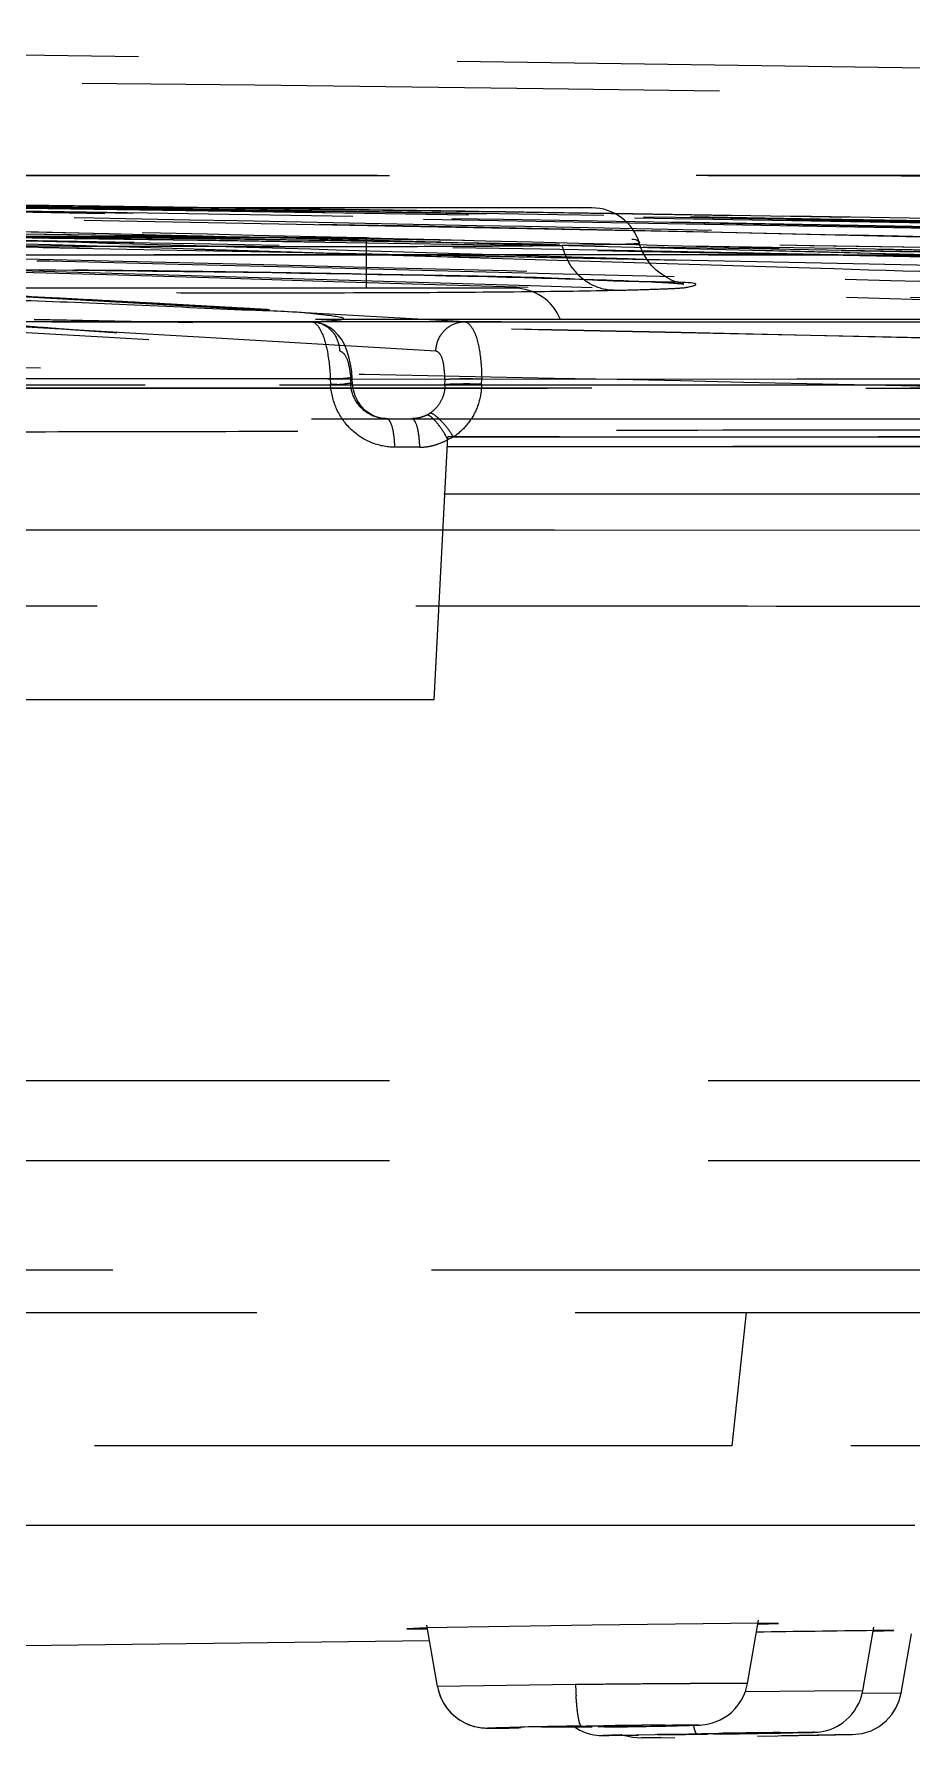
# Model space of a CAD drawing. Header units: millimetres. Extents: x 1236 to 1656, y -100 to 494.
# Drawn here: x 1501.621 to 1503.37, y 344.781 to 348.176 of the extents above; entities that cross this region are included whole.
import ezdxf

# ---------------------------------------------------------------- set-up
doc = ezdxf.new("R2010")
doc.units = ezdxf.units.MM
doc.header["$LTSCALE"] = 0.1
doc.linetypes.add('HIDDENX2', pattern=[19.05, 12.7, -6.35])
doc.layers.add('HIDDEN', color=8, linetype='HIDDENX2')

msp = doc.modelspace()

# ---------------------------------------------------------------- linework, layer by layer
at = {"layer": 'HIDDEN'}
for p, q in [((1502.7321, 347.8297), (1500.234, 347.8297)), ((1502.2831, 347.7697), (1500.6831, 347.7697)), ((1502.2831, 347.6697), (1502.2831, 347.7697)), ((1502.7976, 347.757), (1502.6735, 347.7549)), ((1501.7947, 347.7047), (1501.8578, 347.7039)), ((1501.8578, 347.7039), (1501.9195, 347.7032)), ((1501.9195, 347.7032), (1501.9797, 347.7024)), ((1501.9797, 347.7024), (1502.0382, 347.7016)), ((1502.0382, 347.7016), (1502.0952, 347.7007)), ((1502.0952, 347.7007), (1502.1504, 347.6999)), ((1502.1504, 347.6999), (1502.2038, 347.699)), ((1502.2038, 347.699), (1502.2553, 347.6981)), ((1502.2553, 347.6981), (1502.305, 347.6972)), ((1502.305, 347.6972), (1502.3527, 347.6963)), ((1502.3527, 347.6963), (1502.3985, 347.6954)), ((1502.3985, 347.6954), (1502.4424, 347.6945)), ((1502.4424, 347.6945), (1502.4844, 347.6936)), ((1502.4844, 347.6936), (1502.5243, 347.6927)), ((1502.5243, 347.6927), (1502.5624, 347.6917)), ((1502.5774, 347.6697), (1500.3887, 347.6697)), ((1502.4802, 347.6026), (1501.4377, 347.6616)), ((1503.4517, 347.6073), (1498.6765, 347.6073)), ((1506.3618, 347.601), (1500.2758, 347.6035)), ((1502.1768, 347.6027), (1502.1752, 347.6028)), ((1502.4783, 347.6027), (1508.1439, 347.6005)), ((1512.2577, 347.4708), (1474.6207, 347.4708)), ((1476.6082, 347.4708), (1505.5604, 347.4708)), ((1502.2112, 347.4891), (1493.5956, 347.4903)), ((1494.4903, 347.4772), (1512.0534, 347.4772)), ((1494.8571, 347.4772), (1512.0598, 347.4772)), ((1500.3004, 347.4898), (1506.4241, 347.4873)), ((1502.2112, 347.4891), (1502.2117, 347.4783)), ((1502.2516, 347.4877), (1502.2521, 347.4772)), ((1502.2557, 347.4782), (1502.2551, 347.4888)), ((1502.4396, 347.4772), (1502.4399, 347.4879)), ((1502.5128, 347.4783), (1502.5129, 347.489)), ((1508.2216, 347.4868), (1502.5129, 347.489)), ((1494.5536, 347.4097), (1512.0649, 347.4097)), ((1502.3235, 347.4097), (1502.3732, 347.4097)), ((1502.4179, 346.8497), (1502.4454, 347.3733)), ((1502.4453, 347.368), (1502.457, 347.3734)), ((1506.4782, 347.3733), (1502.4454, 347.3734)), ((1502.457, 347.3734), (1508.268, 347.3734)), ((1502.3895, 347.3528), (1502.3398, 347.3528)), ((1511.9031, 347.3545), (1502.4445, 347.3544)), ((1502.4374, 347.2597), (1511.8036, 347.2597)), ((1501.6681, 347.1876), (1501.5084, 347.1875)), ((1501.7089, 347.1876), (1501.6681, 347.1876)), ((1501.9952, 347.1877), (1501.7089, 347.1876)), ((1502.6396, 347.1876), (1501.9952, 347.1877)), ((1502.6582, 347.1876), (1502.6396, 347.1876)), ((1503.893, 347.1866), (1502.6582, 347.1876)), ((1502.418, 346.8497), (1501.4609, 346.8497)), ((1493.4394, 345.932), (1507.6018, 345.932)), ((1507.4931, 345.7133), (1495.6742, 345.7133)), ((1474.1245, 345.6287), (1512.7541, 345.6287)), ((1503.0401, 345.6287), (1503.0116, 345.3633)), ((1503.0116, 345.3635), (1498.2749, 345.363)), ((1508.3287, 345.3641), (1503.0116, 345.3633)), ((1501.4488, 345.2051), (1502.3242, 345.2053)), ((1502.3242, 345.2053), (1502.365, 345.2053)), ((1502.365, 345.2053), (1502.554, 345.2053)), ((1502.554, 345.2053), (1502.5947, 345.2053)), ((1502.5947, 345.2053), (1502.6332, 345.2053)), ((1502.6332, 345.2053), (1502.6575, 345.2053)), ((1502.6575, 345.2053), (1502.6711, 345.2054)), ((1502.6711, 345.2054), (1502.7334, 345.2054)), ((1502.7334, 345.2054), (1502.8335, 345.2054)), ((1502.8335, 345.2054), (1502.8634, 345.2054)), ((1502.8634, 345.2054), (1502.9399, 345.2054)), ((1502.9399, 345.2054), (1502.9633, 345.2054)), ((1502.9633, 345.2054), (1503.0397, 345.2054)), ((1503.0397, 345.2054), (1503.0631, 345.2054)), ((1503.0631, 345.2054), (1503.1049, 345.2054)), ((1503.1049, 345.2054), (1503.1289, 345.2054)), ((1503.1289, 345.2054), (1503.1394, 345.2054)), ((1503.1394, 345.2054), (1503.3353, 345.2055)), ((1503.3353, 345.2055), (1503.3764, 345.2055)), ((1502.4032, 345.0005), (1502.3639, 344.9989)), ((1502.3639, 344.9989), (1502.4035, 344.9985)), ((1502.7331, 345.0062), (1502.4032, 345.0005)), ((1502.4248, 344.8838), (1502.4033, 345.0059)), ((1503.0648, 345.0097), (1502.7331, 345.0062)), ((1503.0425, 344.8896), (1503.0648, 345.0163)), ((1503.0644, 345.0078), (1503.1042, 345.0093)), ((1503.1042, 345.0093), (1503.0648, 345.0097)), ((1503.2723, 344.8753), (1503.2947, 345.0022)), ((1503.2944, 344.9941), (1503.3341, 344.9952)), ((1503.3341, 344.9952), (1503.2946, 344.9951)), ((1503.3489, 344.8705), (1503.3697, 344.9889)), ((1501.4568, 344.9635), (1502.4086, 344.9756)), ((1502.7, 344.8876), (1502.4249, 344.8837)), ((1502.7331, 344.8879), (1502.7, 344.8876)), ((1503.1754, 344.8747), (1503.0384, 344.8735)), ((1503.2723, 344.8753), (1503.1754, 344.8747)), ((1503.3489, 344.8706), (1503.2721, 344.8698)), ((1503.339, 344.8417), (1503.3451, 344.8561)), ((1503.3451, 344.8561), (1503.3488, 344.8706)), ((1502.5342, 344.8008), (1502.5416, 344.8008)), ((1502.5416, 344.8008), (1502.5507, 344.8009)), ((1502.5507, 344.8009), (1502.5678, 344.8009)), ((1502.6331, 344.8026), (1502.7136, 344.8032)), ((1502.6349, 344.8028), (1502.6331, 344.8026)), ((1502.6958, 344.8041), (1502.6349, 344.8028)), ((1502.7212, 344.8045), (1502.6958, 344.8041)), ((1502.712, 344.805), (1502.7563, 344.8056)), ((1502.7136, 344.8032), (1502.7331, 344.8035)), ((1502.7331, 344.8046), (1502.7212, 344.8045)), ((1502.7582, 344.805), (1502.7331, 344.8046)), ((1502.7451, 344.8036), (1502.7704, 344.804)), ((1502.8218, 344.7869), (1502.7552, 344.7863)), ((1502.7577, 344.7862), (1502.766, 344.7862)), ((1502.8331, 344.8054), (1502.7582, 344.805)), ((1502.766, 344.7862), (1502.8027, 344.7866)), ((1502.7704, 344.804), (1502.8236, 344.8051)), ((1502.7923, 344.7872), (1502.8209, 344.7877)), ((1502.7981, 344.7865), (1502.8141, 344.7826)), ((1502.8027, 344.7866), (1502.8257, 344.7869)), ((1502.8209, 344.7877), (1502.8965, 344.789)), ((1502.8236, 344.8051), (1502.8313, 344.8053)), ((1502.8313, 344.8053), (1502.8331, 344.8054)), ((1502.8629, 344.7879), (1502.894, 344.7882)), ((1502.8647, 344.788), (1502.8629, 344.7879)), ((1502.9255, 344.7892), (1502.8647, 344.788)), ((1502.8695, 344.805), (1502.8874, 344.8053)), ((1502.8874, 344.8053), (1502.9028, 344.8057)), ((1502.8965, 344.789), (1502.9419, 344.7897)), ((1502.9028, 344.8057), (1502.9159, 344.806)), ((1502.9159, 344.806), (1502.9266, 344.8062)), ((1502.9509, 344.7896), (1502.9255, 344.7892)), ((1502.9266, 344.8062), (1502.935, 344.8065)), ((1502.935, 344.8065), (1502.9415, 344.8067)), ((1502.9419, 344.7897), (1502.9862, 344.7904)), ((1502.9437, 344.7889), (1502.9629, 344.7892)), ((1502.9629, 344.7897), (1502.9509, 344.7896)), ((1502.9882, 344.7901), (1502.9629, 344.7897)), ((1502.975, 344.7893), (1503.0003, 344.7898)), ((1503.0629, 344.791), (1502.9882, 344.7901)), ((1503.0003, 344.7898), (1503.0534, 344.7907)), ((1503.0532, 344.7902), (1503.1085, 344.7912)), ((1503.0534, 344.7907), (1503.0611, 344.7909)), ((1503.0611, 344.7909), (1503.0629, 344.791)), ((1503.0627, 344.785), (1503.1844, 344.7869)), ((1503.0768, 344.7852), (1503.0983, 344.7856)), ((1503.1085, 344.7912), (1503.1329, 344.7916)), ((1503.2519, 344.788), (1503.1104, 344.7858)), ((1503.1329, 344.7916), (1503.1553, 344.7921)), ((1503.1553, 344.7921), (1503.1673, 344.7924)), ((1503.1673, 344.7924), (1503.1732, 344.7925)), ((1503.1732, 344.7925), (1503.1762, 344.7926)), ((1503.1844, 344.7869), (1503.2519, 344.788)), ((1502.8141, 344.7826), (1502.8312, 344.7814)), ((1502.8313, 344.7814), (1502.8977, 344.7824)), ((1502.8356, 344.7815), (1502.8313, 344.7814)), ((1502.8696, 344.782), (1502.8356, 344.7815))]:
    msp.add_line(p, q, dxfattribs=at)
for points in [[(1512.4373, 347.896), (1509.6293, 347.9764), (1506.7316, 348.0459), (1503.734, 348.1034), (1500.66, 348.1472), (1497.543, 348.1759)], [(1504.9442, 347.6507), (1503.2108, 347.7084), (1501.543, 347.7591), (1499.9409, 347.802), (1498.4045, 347.8366), (1496.9337, 347.8624), (1495.5288, 347.8794)], [(1508.1449, 347.6005), (1505.8595, 347.6678), (1503.6695, 347.7293), (1501.5749, 347.7826), (1499.5757, 347.8258), (1497.6719, 347.8581), (1495.8636, 347.8788)], [(1510.4852, 347.602), (1507.8781, 347.6671), (1505.38, 347.7274), (1502.9906, 347.7803), (1500.7101, 347.8237), (1498.5385, 347.8563), (1496.4757, 347.8776)], [(1511.341, 347.605), (1508.6715, 347.673), (1506.1135, 347.7332), (1503.6668, 347.7843), (1501.3316, 347.8254), (1499.1079, 347.856), (1496.9955, 347.8763)], [(1511.6993, 347.6071), (1509.0586, 347.6782), (1506.5213, 347.7384), (1504.0875, 347.7878), (1501.7572, 347.8267), (1499.5305, 347.8556), (1497.4073, 347.8751)], [(1511.8168, 347.6078), (1509.2942, 347.6771), (1506.8307, 347.7362), (1504.4263, 347.7853), (1502.0812, 347.8245), (1499.7953, 347.8542), (1497.5687, 347.8746)], [(1511.9974, 347.6088), (1509.6337, 347.6756), (1507.273, 347.7334), (1504.9153, 347.782), (1502.5606, 347.8216), (1500.209, 347.8521), (1497.8604, 347.8736)], [(1512.0018, 347.6089), (1509.6432, 347.6756), (1507.2871, 347.7332), (1504.9334, 347.7819), (1502.5824, 347.8214), (1500.2339, 347.852), (1497.888, 347.8735)], [(1512.0104, 347.6089), (1509.7675, 347.6726), (1507.4805, 347.7292), (1505.1497, 347.778), (1502.7749, 347.8187), (1500.3563, 347.8507), (1497.8939, 347.8735)], [(1502.5624, 347.6917), (1502.5984, 347.6908), (1502.6157, 347.6904), (1502.6325, 347.6899), (1502.6488, 347.6895), (1502.6646, 347.689), (1502.6799, 347.6886), (1502.6948, 347.6881), (1502.7091, 347.6877), (1502.723, 347.6873), (1502.7364, 347.6868), (1502.7493, 347.6864), (1502.7617, 347.686), (1502.7736, 347.6856), (1502.785, 347.6851), (1502.796, 347.6847), (1502.8064, 347.6843), (1502.8164, 347.6839), (1502.8259, 347.6835), (1502.8349, 347.6831), (1502.8434, 347.6827), (1502.8514, 347.6823), (1502.859, 347.682), (1502.866, 347.6816), (1502.8726, 347.6812), (1502.8787, 347.6809), (1502.8844, 347.6805), (1502.8896, 347.6802), (1502.8943, 347.6799), (1502.8985, 347.6796), (1502.9024, 347.6793), (1502.9057, 347.679), (1502.9086, 347.6787), (1502.911, 347.6785), (1502.913, 347.6783), (1502.9145, 347.6781), (1502.9154, 347.678), (1502.9158, 347.678), (1502.9155, 347.678), (1502.9146, 347.6782), (1502.9126, 347.6786), (1502.9097, 347.6792), (1502.9052, 347.6805), (1502.8991, 347.6825), (1502.8912, 347.6857), (1502.8816, 347.6907), (1502.8713, 347.6973), (1502.8609, 347.7056), (1502.8509, 347.7158), (1502.8417, 347.7278), (1502.8335, 347.7421), (1502.8268, 347.759)], [(1501.5975, 347.7067), (1501.6311, 347.7064), (1501.6644, 347.7061), (1501.6975, 347.7057), (1501.7302, 347.7054), (1501.7626, 347.7051), (1501.7947, 347.7047)], [(1502.2551, 347.4888), (1502.2539, 347.5036), (1502.2517, 347.5183), (1502.2484, 347.5326), (1502.2442, 347.5456), (1502.2392, 347.5574), (1502.2333, 347.5678), (1502.2265, 347.577), (1502.2187, 347.585), (1502.21, 347.5916), (1502.2001, 347.597), (1502.1889, 347.6009), (1502.1769, 347.6027)], [(1502.3235, 347.4097), (1502.3119, 347.4108), (1502.3008, 347.4141), (1502.2904, 347.4193), (1502.281, 347.4263), (1502.2727, 347.4347), (1502.2659, 347.4445), (1502.2607, 347.4552), (1502.2573, 347.4666), (1502.2557, 347.4783)], [(1502.9415, 344.8067), (1502.9442, 344.8068), (1502.9466, 344.8069), (1502.9493, 344.8071), (1502.953, 344.8074), (1502.958, 344.808), (1502.9649, 344.8092), (1502.9728, 344.8112), (1502.9805, 344.8139), (1502.9884, 344.8174), (1502.9962, 344.8218), (1503.0038, 344.8269), (1503.0112, 344.8329), (1503.018, 344.8398), (1503.0243, 344.8475), (1503.0298, 344.8558), (1503.0346, 344.8647), (1503.0384, 344.8742), (1503.0413, 344.8843), (1503.0424, 344.8897)], [(1502.4248, 344.8838), (1502.4268, 344.8751), (1502.4311, 344.8625), (1502.4368, 344.8509)], [(1502.4249, 344.8837), (1502.427, 344.8745), (1502.4314, 344.8618), (1502.4373, 344.8502), (1502.4443, 344.8398), (1502.4522, 344.8309), (1502.4607, 344.8232), (1502.4697, 344.8167), (1502.479, 344.8115), (1502.4885, 344.8073), (1502.4977, 344.8044), (1502.5065, 344.8025), (1502.5137, 344.8015), (1502.5182, 344.8012), (1502.5213, 344.801), (1502.5237, 344.801), (1502.5259, 344.8009), (1502.5283, 344.8009), (1502.5342, 344.8008)], [(1503.1762, 344.7926), (1503.1778, 344.7927), (1503.18, 344.7928), (1503.1831, 344.7931), (1503.1882, 344.7937), (1503.1943, 344.7948), (1503.2006, 344.7963), (1503.2071, 344.7984), (1503.2138, 344.801), (1503.2205, 344.8043), (1503.2271, 344.8081), (1503.2334, 344.8124), (1503.2395, 344.8173), (1503.2452, 344.8227), (1503.2507, 344.8287), (1503.2557, 344.8353), (1503.2602, 344.8424), (1503.2643, 344.85), (1503.2677, 344.8582), (1503.2704, 344.867), (1503.2723, 344.8753)], [(1502.4368, 344.8509), (1502.4437, 344.8406), (1502.4514, 344.8316), (1502.4598, 344.8239), (1502.4686, 344.8174), (1502.4778, 344.8121), (1502.4872, 344.8078), (1502.4964, 344.8048), (1502.5052, 344.8027), (1502.5126, 344.8016), (1502.5174, 344.8012), (1502.5174, 344.8012)], [(1503.2519, 344.788), (1503.271, 344.7901), (1503.2891, 344.7958), (1503.3052, 344.8044), (1503.319, 344.8152), (1503.3303, 344.8279), (1503.339, 344.8417)], [(1502.699, 344.8023), (1502.7017, 344.8006), (1502.7087, 344.7967), (1502.7159, 344.7935), (1502.723, 344.7909), (1502.7299, 344.789), (1502.7367, 344.7876), (1502.7426, 344.7868), (1502.7471, 344.7864), (1502.7505, 344.7863), (1502.7523, 344.7862), (1502.7536, 344.7862), (1502.7549, 344.7862), (1502.7577, 344.7862)], [(1502.8272, 344.8042), (1502.8385, 344.8044), (1502.8695, 344.805)]]:
    msp.add_lwpolyline(points, dxfattribs=at)
for centre, radius, start, end in [((1492.7862, 189.6495), 158.1885, 86.508012, 89.178679), ((1493.3698, -269.7382), 617.5703, 88.2712144, 89.5829198), ((1493.3854, -268.4518), 616.2838, 88.2696343, 89.5819234), ((1502.7321, 347.7297), 0.1, 17.1636, 90), ((1502.5774, 347.5697), 0.1, 22.1175, 90), ((1486.1866, -446.4955), 794.2528, 88.5888431, 88.8865301), ((1486.0427, -452.3401), 800.0986, 88.5888504, 88.8843634), ((1493.0247, -115.3568), 462.9471, 88.698692, 88.94804), ((1502.3719, 347.478), 0.0687, 297.3609, 303.6316), ((1503.9297, 287.1291), 57.8695, 90.628902, 90.860257), ((1503.5168, 344.9151), 0.8173, 181.9269, 183.4887), ((1503.0522, 320.8814), 23.926, 90.81492, 91.1046), ((1503.1582, 314.8906), 29.9177, 90.53649, 90.76983), ((1502.4189, 368.6634), 23.8627, 270.81456, 271.10584), ((1502.933, 337.4338), 7.3548, 91.09578, 91.25768), ((1502.6258, 366.1584), 21.3719, 270.71898, 270.85216), ((1503.8799, 284.8934), 59.9037, 90.738242, 90.854809), ((1502.2575, 392.517), 47.7334, 270.87712, 271.02272)]:
    msp.add_arc(centre, radius, start, end, dxfattribs=at)
for points, knots in [([(1475.0491, 347.8948), (1478.1135, 347.9716), (1484.2434, 348.0868), (1493.4397, 348.1443), (1502.6359, 348.0868), (1508.7658, 347.9716), (1511.8302, 347.8948)], [0, 0, 0, 0, 0.25, 0.5, 0.75, 1, 1, 1, 1]), ([(1493.4391, 347.8922), (1493.8427, 347.8922), (1494.6493, 347.8924), (1495.8581, 347.8931), (1497.0639, 347.8938), (1498.2654, 347.8943), (1499.4608, 347.8944), (1501.0357, 347.8942), (1502.5928, 347.894), (1504.1228, 347.8937), (1505.2273, 347.8936), (1506.2873, 347.8935), (1507.2854, 347.8933), (1508.1996, 347.8931), (1509.0118, 347.8932), (1509.7094, 347.8933), (1510.2861, 347.8934), (1510.6899, 347.8936), (1510.9551, 347.8938), (1511.1581, 347.8939), (1511.3656, 347.8941), (1511.5703, 347.8944), (1511.7092, 347.8946), (1511.8019, 347.8948), (1511.8806, 347.8949), (1511.9706, 347.8951), (1512.0689, 347.8953), (1512.1547, 347.8954), (1512.228, 347.8956), (1512.29, 347.8957), (1512.3345, 347.8958), (1512.3646, 347.8959), (1512.383, 347.896), (1512.3986, 347.896), (1512.4116, 347.896), (1512.4207, 347.896), (1512.4267, 347.896), (1512.4302, 347.896), (1512.433, 347.896), (1512.4351, 347.896), (1512.4365, 347.896), (1512.4373, 347.896), (1512.4376, 347.896), (1512.4377, 347.896)], [0, 0, 0, 0, 0.063732, 0.127369, 0.190866, 0.254139, 0.317094, 0.379625, 0.502835, 0.562966, 0.621227, 0.677238, 0.730352, 0.778832, 0.821598, 0.85859, 0.888999, 0.912651, 0.922367, 0.930873, 0.9447, 0.955137, 0.963199, 0.966622, 0.969786, 0.975624, 0.980838, 0.985306, 0.989164, 0.992421, 0.995086, 0.996199, 0.997167, 0.997992, 0.998674, 0.999215, 0.999432, 0.999615, 0.999763, 0.999877, 0.999956, 0.999982, 1, 1, 1, 1]), ([(1511.8302, 347.8948), (1511.782, 347.8947), (1511.673, 347.8946), (1511.4994, 347.8943), (1511.2904, 347.894), (1511.0545, 347.8939), (1510.7761, 347.8937), (1510.4434, 347.8935), (1510.0335, 347.8933), (1509.5353, 347.8932), (1508.9554, 347.8932), (1508.3061, 347.8932), (1507.5972, 347.8932), (1506.8634, 347.8933), (1506.1113, 347.8935), (1505.3839, 347.8936), (1504.6656, 347.8937), (1503.9231, 347.8938), (1503.13, 347.8939), (1502.3316, 347.894), (1501.568, 347.8941), (1500.8876, 347.8942), (1500.2497, 347.8943), (1499.6504, 347.8944), (1499.0449, 347.8945), (1498.4567, 347.8945), (1497.8905, 347.8945), (1497.3821, 347.8944), (1496.9082, 347.8943), (1496.4831, 347.8942), (1496.0713, 347.8941), (1495.6791, 347.8939), (1495.2925, 347.8938), (1494.9176, 347.8936), (1494.5485, 347.8934), (1494.182, 347.8932), (1493.8123, 347.893), (1493.5637, 347.893), (1493.4393, 347.893)], [0, 0, 0, 0, 0.007865, 0.01778, 0.028328, 0.041955, 0.056264, 0.073729, 0.096226, 0.123137, 0.154999, 0.190818, 0.229056, 0.270639, 0.310512, 0.35174, 0.389304, 0.427678, 0.472863, 0.518671, 0.557925, 0.597414, 0.62966, 0.661992, 0.695165, 0.728437, 0.757945, 0.787531, 0.811366, 0.835242, 0.856876, 0.878536, 0.899228, 0.919939, 0.939685, 0.959446, 0.979719, 1, 1, 1, 1]), ([(1494.8135, 347.8803), (1495.0596, 347.8773), (1495.506, 347.8705), (1496.1554, 347.8573), (1496.7341, 347.843), (1497.257, 347.828), (1497.6983, 347.8138), (1498.0673, 347.8011), (1498.3965, 347.7889), (1498.7181, 347.776), (1499.0321, 347.7635), (1499.3217, 347.7514), (1499.5694, 347.7384), (1499.7879, 347.7274), (1499.981, 347.7204), (1500.1676, 347.7139), (1500.3476, 347.6939), (1500.527, 347.6624), (1500.6948, 347.6518), (1500.8538, 347.6456), (1501.0133, 347.6581), (1501.1703, 347.6675), (1501.3044, 347.6298), (1501.4117, 347.6139), (1501.4966, 347.6044), (1501.5681, 347.5976), (1501.6294, 347.5925), (1501.6825, 347.5884), (1501.7288, 347.5851), (1501.7695, 347.5823), (1501.8055, 347.5799), (1501.8378, 347.5779), (1501.867, 347.5761), (1501.8939, 347.5746), (1501.9192, 347.5732), (1501.9437, 347.5718), (1501.9683, 347.5707), (1501.9986, 347.5693), (1502.0361, 347.5681), (1502.0792, 347.5667), (1502.1236, 347.5688), (1502.1583, 347.5658), (1502.1913, 347.5854), (1502.1788, 347.6031), (1502.1736, 347.6028)], [0, 0, 0, 0, 0.099701, 0.180826, 0.263056, 0.334141, 0.392697, 0.441911, 0.483682, 0.526118, 0.572255, 0.610957, 0.643517, 0.672723, 0.699528, 0.721784, 0.748357, 0.772797, 0.795468, 0.816394, 0.837136, 0.860399, 0.879352, 0.893082, 0.904361, 0.913942, 0.922168, 0.929286, 0.935496, 0.940952, 0.945803, 0.950131, 0.954045, 0.957661, 0.961049, 0.964303, 0.967611, 0.97103, 0.976565, 0.982799, 0.988557, 0.994235, 0.997881, 1, 1, 1, 1]), ([(1502.1736, 347.6028), (1502.1951, 347.6038), (1502.2703, 347.6071), (1502.146, 347.6236), (1502.039, 347.6247), (1501.8184, 347.6371), (1501.5619, 347.6459), (1501.2584, 347.657), (1500.9302, 347.6686), (1500.6371, 347.6812), (1500.3782, 347.6978), (1500.0795, 347.7162), (1499.7055, 347.731), (1499.2717, 347.7522), (1498.8097, 347.7711), (1498.2786, 347.7924), (1497.6863, 347.8134), (1497.0271, 347.8344), (1496.3452, 347.8528), (1495.5959, 347.869), (1495.0875, 347.8769), (1494.8135, 347.8803)], [0, 0, 0, 0, 0.00864, 0.014652, 0.03226, 0.064401, 0.095957, 0.137352, 0.185129, 0.227664, 0.254722, 0.288956, 0.347449, 0.404508, 0.462822, 0.532499, 0.617258, 0.70004, 0.796475, 0.890317, 1, 1, 1, 1]), ([(1495.1103, 347.88), (1495.3487, 347.877), (1495.8044, 347.87), (1496.4576, 347.8564), (1497.0517, 347.8413), (1497.5923, 347.8254), (1498.0843, 347.8091), (1498.5313, 347.7931), (1498.9379, 347.7773), (1499.3052, 347.7624), (1499.6348, 347.7483), (1499.9325, 347.7343), (1500.2014, 347.7223), (1500.4366, 347.7118), (1500.6379, 347.7005), (1500.8129, 347.6911), (1500.9741, 347.6829), (1501.1235, 347.6753), (1501.2674, 347.6678), (1501.4081, 347.662), (1501.5388, 347.657), (1501.6509, 347.6514), (1501.7436, 347.6464), (1501.8244, 347.6421), (1501.8958, 347.6382), (1501.9596, 347.6347), (1502.017, 347.6315), (1502.0689, 347.6286), (1502.116, 347.6259), (1502.1587, 347.6235), (1502.1976, 347.6213), (1502.2331, 347.6193), (1502.2654, 347.6175), (1502.2949, 347.6158), (1502.3218, 347.6142), (1502.3464, 347.6128), (1502.3689, 347.6115), (1502.3895, 347.6103), (1502.4082, 347.6092), (1502.4253, 347.6081), (1502.4408, 347.6072), (1502.4548, 347.6063), (1502.4665, 347.6056), (1502.4772, 347.6048), (1502.4821, 347.6045), (1502.489, 347.6036), (1502.4828, 347.6026), (1502.4806, 347.6028), (1502.4783, 347.6027)], [0, 0, 0, 0, 0.096751, 0.184962, 0.265104, 0.337953, 0.404413, 0.464865, 0.519483, 0.569537, 0.614059, 0.65337, 0.690453, 0.723281, 0.748937, 0.77227, 0.794411, 0.814426, 0.832968, 0.852912, 0.871569, 0.886034, 0.898437, 0.909251, 0.918865, 0.92746, 0.935198, 0.942198, 0.948549, 0.954324, 0.959579, 0.964366, 0.968732, 0.972715, 0.976353, 0.979677, 0.982715, 0.985493, 0.988029, 0.99034, 0.992439, 0.99433, 0.995984, 0.997351, 0.998323, 0.998726, 0.999047, 1, 1, 1, 1]), ([(1506.3618, 347.601), (1506.2864, 347.6041), (1506.1214, 347.6003), (1505.8518, 347.6017), (1505.5362, 347.6116), (1505.188, 347.6419), (1504.822, 347.6544), (1504.4387, 347.6679), (1504.0177, 347.6821), (1503.5358, 347.6979), (1502.9868, 347.7154), (1502.3686, 347.7343), (1501.6737, 347.7556), (1500.8964, 347.7774), (1500.0296, 347.8002), (1499.0656, 347.8231), (1497.994, 347.8452), (1496.8029, 347.8653), (1495.9677, 347.8753), (1495.5284, 347.8794)], [0, 0, 0, 0, 0.020886, 0.045648, 0.074644, 0.108252, 0.142373, 0.175979, 0.214437, 0.258965, 0.309439, 0.366477, 0.430193, 0.501884, 0.581704, 0.670234, 0.76879, 0.878402, 1, 1, 1, 1]), ([(1506.6273, 347.6009), (1506.5508, 347.604), (1506.385, 347.6102), (1506.116, 347.6198), (1505.8061, 347.6305), (1505.4511, 347.6424), (1505.0501, 347.6553), (1504.6043, 347.6698), (1504.1107, 347.6864), (1503.5511, 347.7051), (1502.9154, 347.7245), (1502.1909, 347.7469), (1501.3807, 347.77), (1500.476, 347.7944), (1499.4719, 347.819), (1498.3578, 347.8428), (1497.1221, 347.8641), (1496.2566, 347.8746), (1495.802, 347.8789)], [0, 0, 0, 0, 0.021231, 0.045963, 0.074553, 0.107144, 0.144367, 0.185681, 0.23072, 0.281188, 0.340774, 0.406927, 0.481984, 0.565314, 0.657643, 0.760226, 0.874042, 1, 1, 1, 1]), ([(1508.1439, 347.6005), (1507.8699, 347.6086), (1507.2592, 347.6268), (1506.28, 347.6555), (1505.1624, 347.6878), (1503.9282, 347.7222), (1502.5655, 347.7584), (1501.0744, 347.7949), (1499.4528, 347.8296), (1497.7012, 347.8595), (1496.4903, 347.8735), (1495.8634, 347.8788)], [0, 0, 0, 0, 0.066936, 0.149212, 0.239255, 0.339989, 0.450754, 0.572156, 0.704266, 0.846881, 1, 1, 1, 1]), ([(1496.1221, 347.8784), (1496.7408, 347.873), (1497.9367, 347.859), (1499.6685, 347.8293), (1501.2755, 347.7949), (1502.7577, 347.7586), (1504.1166, 347.7226), (1505.3514, 347.6883), (1506.4742, 347.656), (1507.4646, 347.6272), (1508.0853, 347.6088), (1508.3656, 347.6005)], [0, 0, 0, 0, 0.151541, 0.292973, 0.424288, 0.545286, 0.656171, 0.757283, 0.847871, 0.931329, 1, 1, 1, 1]), ([(1496.4755, 347.8776), (1497.0375, 347.8732), (1498.1616, 347.8623), (1499.8001, 347.8402), (1501.3911, 347.8134), (1502.8869, 347.784), (1504.3348, 347.7524), (1505.6878, 347.7209), (1506.993, 347.6892), (1508.2041, 347.6591), (1509.3679, 347.63), (1510.1126, 347.6114), (1510.4848, 347.6021)], [0, 0, 0, 0, 0.120335, 0.240664, 0.350842, 0.461011, 0.560979, 0.660907, 0.750759, 0.840507, 0.920287, 1, 1, 1, 1]), ([(1510.5885, 347.6023), (1510.2164, 347.6116), (1509.472, 347.6303), (1508.3106, 347.6595), (1507.1038, 347.6897), (1505.8067, 347.7213), (1504.4638, 347.7527), (1503.0298, 347.784), (1501.5497, 347.8132), (1499.9784, 347.8397), (1498.3615, 347.8618), (1497.2531, 347.8727), (1496.6989, 347.877)], [0, 0, 0, 0, 0.08037, 0.160806, 0.250878, 0.341052, 0.440986, 0.540952, 0.650799, 0.760646, 0.880321, 1, 1, 1, 1]), ([(1511.3409, 347.605), (1509.9069, 347.6426), (1506.8793, 347.7205), (1502.0976, 347.8211), (1498.7494, 347.8634), (1496.9954, 347.8763)], [0, 0, 0, 0, 0.299917, 0.633249, 1, 1, 1, 1]), ([(1497.1766, 347.8758), (1498.9096, 347.8628), (1502.2208, 347.8207), (1506.9549, 347.7208), (1509.9559, 347.6429), (1511.3791, 347.6052)], [0, 0, 0, 0, 0.366003, 0.699335, 1, 1, 1, 1]), ([(1497.4073, 347.8751), (1499.1099, 347.8628), (1502.4008, 347.8239), (1507.1648, 347.7292), (1510.2259, 347.649), (1511.6993, 347.6071)], [0, 0, 0, 0, 0.357344, 0.690675, 1, 1, 1, 1]), ([(1511.723, 347.6073), (1510.2589, 347.6492), (1507.2191, 347.7292), (1502.4917, 347.8235), (1499.2282, 347.8623), (1497.5408, 347.8747)], [0, 0, 0, 0, 0.309778, 0.643109, 1, 1, 1, 1]), ([(1511.8167, 347.6079), (1510.326, 347.6513), (1507.2522, 347.7322), (1502.5028, 347.8249), (1499.244, 347.8625), (1497.5686, 347.8746)], [0, 0, 0, 0, 0.313961, 0.647293, 1, 1, 1, 1]), ([(1497.6767, 347.8742), (1499.3394, 347.8621), (1502.5755, 347.8245), (1507.2949, 347.7321), (1510.3515, 347.6514), (1511.835, 347.6079)], [0, 0, 0, 0, 0.352257, 0.685588, 1, 1, 1, 1]), ([(1497.8604, 347.8736), (1499.4272, 347.8623), (1502.5649, 347.8275), (1507.2774, 347.7393), (1510.4228, 347.6563), (1511.9974, 347.6088)], [0, 0, 0, 0, 0.332426, 0.665759, 1, 1, 1, 1]), ([(1512.002, 347.6089), (1510.4305, 347.6563), (1507.2909, 347.7392), (1502.586, 347.8274), (1499.4528, 347.8621), (1497.888, 347.8735)], [0, 0, 0, 0, 0.334113, 0.667441, 1, 1, 1, 1]), ([(1494.8701, 347.8222), (1495.6877, 347.8107), (1497.3233, 347.7747), (1499.777, 347.6821), (1501.4124, 347.5947), (1502.2302, 347.5445)], [0, 0, 0, 0, 0.332999, 0.666308, 1, 1, 1, 1]), ([(1506.4134, 347.543), (1505.1653, 347.589), (1502.7136, 347.6709), (1499.1027, 347.7721), (1496.7396, 347.8096), (1495.5804, 347.8214)], [0, 0, 0, 0, 0.345747, 0.679093, 1, 1, 1, 1]), ([(1495.7496, 347.821), (1496.909, 347.8089), (1499.2714, 347.7711), (1502.8796, 347.6698), (1505.3284, 347.5885), (1506.5746, 347.5429)], [0, 0, 0, 0, 0.321217, 0.65454, 1, 1, 1, 1]), ([(1495.9125, 347.8209), (1497.2288, 347.8082), (1499.9099, 347.7696), (1504.0031, 347.6658), (1506.78, 347.5866), (1508.1925, 347.5426)], [0, 0, 0, 0, 0.321507, 0.654857, 1, 1, 1, 1]), ([(1508.3155, 347.5426), (1506.9082, 347.5863), (1504.1408, 347.665), (1500.0599, 347.7686), (1497.386, 347.8075), (1496.0725, 347.8204)], [0, 0, 0, 0, 0.344905, 0.678229, 1, 1, 1, 1]), ([(1510.5263, 347.5443), (1508.9175, 347.5867), (1505.7522, 347.6635), (1501.0829, 347.7674), (1498.022, 347.8066), (1496.5178, 347.8199)], [0, 0, 0, 0, 0.344576, 0.677922, 1, 1, 1, 1]), ([(1496.656, 347.8193), (1498.1481, 347.8059), (1501.1836, 347.7667), (1505.813, 347.6632), (1508.9505, 347.5867), (1510.5449, 347.5446)], [0, 0, 0, 0, 0.32224, 0.655564, 1, 1, 1, 1]), ([(1497.0296, 347.8187), (1498.5663, 347.8065), (1501.697, 347.7691), (1506.4784, 347.6714), (1509.7231, 347.592), (1511.374, 347.5474)], [0, 0, 0, 0, 0.321331, 0.654667, 1, 1, 1, 1]), ([(1511.3431, 347.5476), (1509.7091, 347.5922), (1506.4973, 347.6715), (1501.7636, 347.7685), (1498.6636, 347.8059), (1497.1417, 347.8182)], [0, 0, 0, 0, 0.345234, 0.678561, 1, 1, 1, 1]), ([(1511.7226, 347.5492), (1510.1351, 347.5944), (1506.9599, 347.6786), (1502.1967, 347.7662), (1499.0211, 347.8057), (1497.4334, 347.8172)], [0, 0, 0, 0, 0.333376, 0.666709, 1, 1, 1, 1]), ([(1497.5145, 347.8165), (1499.0907, 347.8036), (1502.2429, 347.7664), (1506.9704, 347.6772), (1510.1215, 347.5954), (1511.6968, 347.5489)], [0, 0, 0, 0, 0.333361, 0.666693, 1, 1, 1, 1]), ([(1497.5886, 347.8169), (1499.1718, 347.8046), (1502.3382, 347.7684), (1507.0875, 347.6794), (1510.2534, 347.597), (1511.8363, 347.55)], [0, 0, 0, 0, 0.333299, 0.666632, 1, 1, 1, 1]), ([(1511.8123, 347.55), (1510.2399, 347.5961), (1507.0947, 347.6796), (1502.3759, 347.7674), (1499.2296, 347.8049), (1497.6563, 347.8164)], [0, 0, 0, 0, 0.33331, 0.666643, 1, 1, 1, 1]), ([(1502.0604, 347.7526), (1501.9534, 347.7526), (1501.7341, 347.7529), (1501.4039, 347.7538), (1501.0802, 347.7561), (1500.7777, 347.7563), (1500.5329, 347.7643), (1500.315, 347.7532), (1500.2381, 347.7809), (1500.1366, 347.7562), (1500.1421, 347.7689)], [0, 0, 0, 0, 0.167314, 0.342979, 0.515905, 0.675176, 0.810722, 0.913969, 0.978406, 1, 1, 1, 1]), ([(1500.909, 347.7752), (1501.0156, 347.7752), (1501.2343, 347.7749), (1501.5634, 347.7741), (1501.8869, 347.7719), (1502.1873, 347.7719), (1502.4371, 347.7637), (1502.6436, 347.7754), (1502.7435, 347.7464), (1502.8234, 347.7729), (1502.8277, 347.7592)], [0, 0, 0, 0, 0.166771, 0.341891, 0.514371, 0.673384, 0.808932, 0.912482, 0.977528, 1, 1, 1, 1]), ([(1512.6555, 347.738), (1512.6554, 347.738), (1512.6551, 347.738), (1512.6543, 347.738), (1512.6529, 347.7381), (1512.6508, 347.7381), (1512.648, 347.7381), (1512.6445, 347.7381), (1512.6385, 347.7381), (1512.6294, 347.738), (1512.6164, 347.738), (1512.6008, 347.738), (1512.5824, 347.7379), (1512.5523, 347.7379), (1512.5078, 347.7378), (1512.4459, 347.7376), (1512.3726, 347.7374), (1512.2869, 347.7373), (1512.1886, 347.7371), (1512.0986, 347.7369), (1512.0199, 347.7368), (1511.927, 347.7366), (1511.7875, 347.7364), (1511.5812, 347.7361), (1511.3716, 347.7359), (1511.1662, 347.7357), (1510.8966, 347.7356), (1510.4847, 347.7354), (1509.8958, 347.7352), (1509.1823, 347.7351), (1508.3518, 347.7351), (1507.4177, 347.7352), (1506.4002, 347.7354), (1505.3225, 347.7355), (1504.2025, 347.7357), (1502.6558, 347.7359), (1501.0845, 347.7362), (1499.4975, 347.7364), (1498.2948, 347.7363), (1497.0864, 347.7358), (1495.8734, 347.7351), (1494.6572, 347.7344), (1493.8454, 347.7342), (1493.4392, 347.7342)], [0, 0, 0, 0, 0.000018, 0.000044, 0.000122, 0.000234, 0.00038, 0.000561, 0.000776, 0.001311, 0.001985, 0.002801, 0.003758, 0.004858, 0.007491, 0.01071, 0.014522, 0.018937, 0.024088, 0.029858, 0.032987, 0.036376, 0.044374, 0.054763, 0.068576, 0.077093, 0.086843, 0.110664, 0.141389, 0.178788, 0.222043, 0.271058, 0.324611, 0.3809, 0.439303, 0.499452, 0.622372, 0.684611, 0.747218, 0.810128, 0.873273, 0.936586, 1, 1, 1, 1]), ([(1493.4395, 347.7352), (1493.8474, 347.7352), (1494.6623, 347.7354), (1495.8824, 347.7359), (1497.0978, 347.7364), (1498.307, 347.7367), (1499.5099, 347.7366), (1501.1, 347.7364), (1503.0528, 347.7361), (1504.9696, 347.7358), (1506.4407, 347.7356), (1507.4612, 347.7354), (1508.2623, 347.7353), (1508.8535, 347.7353), (1509.2564, 347.7353), (1509.6294, 347.7354), (1509.9704, 347.7354), (1510.2781, 347.7355), (1510.6231, 347.7356), (1510.9805, 347.7358), (1511.3329, 347.736), (1511.5988, 347.7363), (1511.7998, 347.7366), (1511.9557, 347.7368), (1512.0835, 347.7371), (1512.1937, 347.7373), (1512.3152, 347.7376), (1512.4379, 347.7378), (1512.5504, 347.738), (1512.618, 347.7381), (1512.6481, 347.7382), (1512.6556, 347.7382)], [0, 0, 0, 0, 0.063689, 0.12722, 0.190484, 0.253422, 0.316005, 0.378287, 0.501663, 0.620872, 0.677539, 0.731322, 0.780187, 0.802618, 0.82362, 0.843074, 0.860853, 0.87686, 0.891117, 0.91471, 0.932661, 0.94612, 0.956222, 0.964048, 0.970467, 0.976161, 0.981256, 0.989445, 0.995302, 0.998822, 1, 1, 1, 1]), ([(1502.0604, 347.7526), (1502.1428, 347.7526), (1502.2942, 347.7527), (1502.4986, 347.7534), (1502.6206, 347.7543), (1502.6735, 347.7549)], [0, 0, 0, 0, 0.403042, 0.740961, 1, 1, 1, 1]), ([(1502.7754, 347.6655), (1502.7601, 347.6657), (1502.7283, 347.6743), (1502.6913, 347.7076), (1502.6774, 347.7386), (1502.6735, 347.7549)], [0, 0, 0, 0, 0.317865, 0.652331, 1, 1, 1, 1]), ([(1502.8268, 347.7589), (1502.8268, 347.7589), (1502.8268, 347.7589), (1502.8268, 347.7588), (1502.8267, 347.7588), (1502.8266, 347.7587), (1502.8265, 347.7587), (1502.8263, 347.7586), (1502.826, 347.7586), (1502.8258, 347.7585), (1502.8253, 347.7584), (1502.8246, 347.7583), (1502.8236, 347.7582), (1502.8225, 347.7581), (1502.821, 347.758), (1502.8192, 347.7579), (1502.8169, 347.7577), (1502.8144, 347.7576), (1502.8105, 347.7574), (1502.8049, 347.7572), (1502.8002, 347.757), (1502.7976, 347.757)], [0, 0, 0, 0, 0.000978, 0.002068, 0.004948, 0.00908, 0.014598, 0.021558, 0.029986, 0.039898, 0.051301, 0.078603, 0.11192, 0.151265, 0.196643, 0.262956, 0.339007, 0.424801, 0.520342, 0.74067, 1, 1, 1, 1]), ([(1502.9101, 347.6701), (1502.9195, 347.6707), (1502.9701, 347.6817), (1502.7828, 347.6815), (1502.6751, 347.6911), (1502.3882, 347.6952), (1502.083, 347.7014), (1501.7253, 347.7057), (1501.3595, 347.7089), (1501.0042, 347.7106), (1500.6839, 347.7107), (1500.4191, 347.7092), (1500.2633, 347.7071), (1500.1973, 347.7056)], [0, 0, 0, 0, 0.010174, 0.038834, 0.103203, 0.197948, 0.315596, 0.446604, 0.581405, 0.713066, 0.831287, 0.928403, 1, 1, 1, 1]), ([(1500.0623, 347.7005), (1500.0525, 347.6998), (1500.0052, 347.6901), (1500.1591, 347.6878), (1500.2502, 347.6805), (1500.4888, 347.6758), (1500.7506, 347.6704), (1501.066, 347.6663), (1501.3942, 347.6631), (1501.7268, 347.6611), (1502.0448, 347.6604), (1502.3326, 347.6608), (1502.5721, 347.6624), (1502.7143, 347.6642), (1502.7754, 347.6655)], [0, 0, 0, 0, 0.010571, 0.034227, 0.087147, 0.164052, 0.265978, 0.381044, 0.501949, 0.62227, 0.740749, 0.84617, 0.933782, 1, 1, 1, 1]), ([(1502.7754, 347.6655), (1502.7942, 347.6659), (1502.828, 347.6667), (1502.8729, 347.6682), (1502.899, 347.6694), (1502.9101, 347.6701)], [0, 0, 0, 0, 0.417838, 0.752175, 1, 1, 1, 1]), ([(1493.5972, 347.6039), (1493.9543, 347.6039), (1494.668, 347.6039), (1495.7467, 347.604), (1496.8322, 347.604), (1497.9235, 347.604), (1499.0105, 347.6038), (1500.0818, 347.6036), (1501.1354, 347.6032), (1501.8286, 347.6029), (1502.1736, 347.6028)], [0, 0, 0, 0, 0.124907, 0.249662, 0.377317, 0.504609, 0.63142, 0.757526, 0.87934, 1, 1, 1, 1]), ([(1502.1736, 347.6028), (1502.1832, 347.6028), (1502.2031, 347.5972), (1502.2242, 347.5748), (1502.2296, 347.5547), (1502.2298, 347.5446)], [0, 0, 0, 0, 0.326999, 0.65929, 1, 1, 1, 1]), ([(1502.1736, 347.6028), (1502.1815, 347.6023), (1502.1969, 347.5803), (1502.2065, 347.5422), (1502.2106, 347.5082), (1502.2112, 347.4891)], [0, 0, 0, 0, 0.192124, 0.537678, 1, 1, 1, 1]), ([(1502.4216, 347.5444), (1502.4219, 347.5546), (1502.4275, 347.5748), (1502.4489, 347.597), (1502.4686, 347.6027), (1502.4783, 347.6027)], [0, 0, 0, 0, 0.344661, 0.67482, 1, 1, 1, 1]), ([(1502.4783, 347.6027), (1502.4862, 347.6022), (1502.5018, 347.5802), (1502.51, 347.5418), (1502.5129, 347.5079), (1502.5129, 347.489)], [0, 0, 0, 0, 0.19439, 0.540137, 1, 1, 1, 1]), ([(1502.2302, 347.5445), (1502.2343, 347.5438), (1502.2432, 347.5345), (1502.249, 347.5142), (1502.2513, 347.4972), (1502.252, 347.4873)], [0, 0, 0, 0, 0.199471, 0.53248, 1, 1, 1, 1]), ([(1502.4396, 347.4872), (1502.4395, 347.4972), (1502.4382, 347.5141), (1502.434, 347.5346), (1502.4253, 347.5438), (1502.4213, 347.5443)], [0, 0, 0, 0, 0.474995, 0.806409, 1, 1, 1, 1]), ([(1502.2516, 347.4877), (1502.2526, 347.4879), (1502.2584, 347.4923), (1502.2278, 347.4875), (1502.2209, 347.4895), (1502.2112, 347.4891)], [0, 0, 0, 0, 0.06204, 0.368064, 1, 1, 1, 1]), ([(1502.2117, 347.4783), (1502.2208, 347.4788), (1502.2281, 347.4762), (1502.2584, 347.4826), (1502.2529, 347.4774), (1502.2521, 347.4772)], [0, 0, 0, 0, 0.607724, 0.944189, 1, 1, 1, 1]), ([(1502.3398, 347.3528), (1502.3238, 347.353), (1502.2909, 347.3593), (1502.2492, 347.3874), (1502.2204, 347.429), (1502.2127, 347.4619), (1502.2117, 347.4783)], [0, 0, 0, 0, 0.244851, 0.496124, 0.750076, 1, 1, 1, 1]), ([(1502.3234, 347.4097), (1502.3117, 347.4097), (1502.2876, 347.4161), (1502.2608, 347.4415), (1502.2529, 347.4653), (1502.2521, 347.4772)], [0, 0, 0, 0, 0.328598, 0.666483, 1, 1, 1, 1]), ([(1502.4396, 347.4772), (1502.4397, 347.4698), (1502.4373, 347.4549), (1502.4269, 347.435), (1502.416, 347.4248), (1502.41, 347.4207)], [0, 0, 0, 0, 0.336418, 0.670002, 1, 1, 1, 1]), ([(1502.5128, 347.4783), (1502.5031, 347.4786), (1502.4845, 347.479), (1502.4601, 347.4786), (1502.4454, 347.4781), (1502.4396, 347.4772)], [0, 0, 0, 0, 0.398581, 0.761676, 1, 1, 1, 1]), ([(1502.4399, 347.4879), (1502.4453, 347.4887), (1502.4595, 347.4893), (1502.4838, 347.4897), (1502.5028, 347.4893), (1502.5129, 347.489)], [0, 0, 0, 0, 0.22401, 0.583046, 1, 1, 1, 1]), ([(1502.5128, 347.4783), (1502.5125, 347.4645), (1502.5078, 347.4369), (1502.4884, 347.4), (1502.4681, 347.381), (1502.457, 347.3734)], [0, 0, 0, 0, 0.337222, 0.670732, 1, 1, 1, 1]), ([(1502.3398, 347.3528), (1502.3396, 347.3622), (1502.3381, 347.3791), (1502.3342, 347.3976), (1502.3274, 347.4095), (1502.3235, 347.4097)], [0, 0, 0, 0, 0.461731, 0.80799, 1, 1, 1, 1]), ([(1502.4035, 347.4169), (1502.4004, 347.4153), (1502.3939, 347.4127), (1502.3837, 347.4102), (1502.3767, 347.4097), (1502.3732, 347.4097)], [0, 0, 0, 0, 0.333511, 0.662152, 1, 1, 1, 1]), ([(1502.3895, 347.3528), (1502.3894, 347.3623), (1502.3877, 347.3794), (1502.384, 347.3981), (1502.3769, 347.4095), (1502.3732, 347.4097)], [0, 0, 0, 0, 0.467148, 0.818202, 1, 1, 1, 1]), ([(1502.4453, 347.368), (1502.4413, 347.3762), (1502.4323, 347.3913), (1502.4189, 347.4076), (1502.4081, 347.4168), (1502.4035, 347.4169)], [0, 0, 0, 0, 0.419566, 0.787912, 1, 1, 1, 1]), ([(1502.457, 347.3734), (1502.4519, 347.3813), (1502.4414, 347.3958), (1502.4261, 347.4115), (1502.4149, 347.4205), (1502.4099, 347.4208)], [0, 0, 0, 0, 0.417212, 0.781402, 1, 1, 1, 1]), ([(1498.9715, 347.386), (1499.2498, 347.3861), (1499.6668, 347.3861), (1500.2222, 347.3853), (1500.7748, 347.3842), (1501.3256, 347.3833), (1501.8744, 347.3841), (1502.4183, 347.3856), (1503.0928, 347.3879), (1503.8942, 347.3874), (1504.6829, 347.3855), (1505.2042, 347.3847), (1505.4622, 347.3845)], [0, 0, 0, 0, 0.128622, 0.192739, 0.256702, 0.384029, 0.447329, 0.510347, 0.635438, 0.759056, 0.88076, 1, 1, 1, 1]), ([(1502.3895, 347.3528), (1502.3958, 347.3529), (1502.4086, 347.354), (1502.4273, 347.3594), (1502.4394, 347.3647), (1502.4453, 347.368)], [0, 0, 0, 0, 0.323402, 0.655083, 1, 1, 1, 1]), ([(1502.4445, 347.3544), (1503.1843, 347.3544), (1504.5248, 347.3543), (1506.3502, 347.3544), (1507.8256, 347.3545), (1509.0136, 347.3544), (1509.9593, 347.3544), (1510.6911, 347.3544), (1511.2292, 347.3542), (1511.611, 347.3545), (1511.8169, 347.3551), (1511.9032, 347.3549)], [0, 0, 0, 0, 0.234635, 0.425168, 0.578946, 0.702579, 0.801963, 0.878897, 0.934701, 0.97261, 1, 1, 1, 1]), ([(1498.5714, 347.0348), (1499.196, 347.0359), (1500.4385, 347.0368), (1501.9862, 347.0368), (1503.2106, 347.0365), (1503.9656, 347.0361), (1504.562, 347.0351), (1505.0018, 347.0343), (1505.4354, 347.0341), (1505.7224, 347.0344), (1505.8648, 347.0347)], [0, 0, 0, 0, 0.256904, 0.511089, 0.636606, 0.76055, 0.821626, 0.881952, 0.941438, 1, 1, 1, 1]), ([(1493.4392, 346.091), (1494.1797, 346.0913), (1495.6579, 346.0916), (1497.8688, 346.0909), (1500.0625, 346.0913), (1501.8744, 346.0911), (1503.3035, 346.0913), (1504.3512, 346.0917), (1505.3739, 346.0925), (1506.207, 346.0929), (1506.8541, 346.0925), (1507.4668, 346.0917), (1508.1908, 346.0906), (1509.0022, 346.0907), (1509.5171, 346.0912), (1509.7604, 346.0913)], [0, 0, 0, 0, 0.136111, 0.271708, 0.406381, 0.539336, 0.604747, 0.669067, 0.731911, 0.792739, 0.82219, 0.850865, 0.905361, 0.95527, 1, 1, 1, 1]), ([(1503.0425, 344.8896), (1503.0425, 344.8897), (1503.0423, 344.8896), (1503.042, 344.8897), (1503.0415, 344.8897), (1503.0409, 344.8897), (1503.04, 344.8898), (1503.0385, 344.8898), (1503.0362, 344.8898), (1503.0328, 344.8898), (1503.0288, 344.8899), (1503.024, 344.8899), (1503.0185, 344.8899), (1503.0123, 344.8899), (1503.0028, 344.8899), (1502.9893, 344.8898), (1502.9712, 344.8897), (1502.9509, 344.8896), (1502.9285, 344.8895), (1502.9042, 344.8893), (1502.8783, 344.8892), (1502.8411, 344.8889), (1502.7926, 344.8885), (1502.7532, 344.8881), (1502.7331, 344.8879)], [0, 0, 0, 0, 0.000353, 0.001303, 0.002856, 0.005013, 0.007771, 0.011125, 0.019611, 0.030442, 0.043591, 0.05903, 0.07673, 0.096663, 0.118789, 0.169348, 0.227845, 0.29371, 0.366365, 0.445116, 0.529207, 0.617884, 0.805597, 1, 1, 1, 1]), ([(1502.712, 344.8049), (1502.7114, 344.805), (1502.7104, 344.8058), (1502.7096, 344.8072), (1502.7084, 344.8099), (1502.7071, 344.8145), (1502.7049, 344.8251), (1502.7028, 344.8423), (1502.7016, 344.8571), (1502.7011, 344.8653)], [0, 0, 0, 0, 0.028728, 0.051797, 0.082102, 0.166599, 0.283137, 0.602242, 1, 1, 1, 1]), ([(1502.5918, 344.8012), (1502.5823, 344.8011), (1502.5691, 344.801), (1502.5525, 344.8009), (1502.5431, 344.8009), (1502.5351, 344.8009), (1502.5304, 344.8009), (1502.5222, 344.8011), (1502.5302, 344.8015), (1502.5348, 344.8016), (1502.5427, 344.8019), (1502.552, 344.8021), (1502.5685, 344.8025), (1502.5816, 344.8028), (1502.591, 344.8029)], [0, 0, 0, 0, 0.212143, 0.298537, 0.370662, 0.427786, 0.469173, 0.502786, 0.535064, 0.57567, 0.631973, 0.703297, 0.788965, 1, 1, 1, 1]), ([(1502.8781, 344.807), (1502.8875, 344.8071), (1502.9008, 344.8072), (1502.9173, 344.8073), (1502.927, 344.8073), (1502.9346, 344.8073), (1502.9397, 344.8072), (1502.9426, 344.8072), (1502.9441, 344.8071), (1502.9447, 344.8071), (1502.9455, 344.807), (1502.9449, 344.8069), (1502.9443, 344.8069), (1502.9428, 344.8068), (1502.94, 344.8067), (1502.9351, 344.8065), (1502.9277, 344.8063), (1502.9182, 344.806), (1502.9019, 344.8057), (1502.8888, 344.8054), (1502.8794, 344.8052)], [0, 0, 0, 0, 0.21255, 0.299187, 0.371578, 0.42898, 0.470652, 0.485371, 0.495972, 0.502461, 0.504865, 0.506683, 0.512566, 0.522547, 0.536627, 0.576961, 0.632994, 0.704053, 0.78946, 1, 1, 1, 1]), ([(1502.9419, 344.7897), (1502.9413, 344.7897), (1502.9403, 344.7906), (1502.9395, 344.792), (1502.9383, 344.7947), (1502.937, 344.7994), (1502.9361, 344.8035), (1502.9357, 344.8059)], [0, 0, 0, 0, 0.100481, 0.181514, 0.288322, 0.58713, 1, 1, 1, 1]), ([(1503.108, 344.7921), (1503.1175, 344.7922), (1503.1339, 344.7924), (1503.1532, 344.7926), (1503.1644, 344.7927), (1503.1704, 344.7927), (1503.1729, 344.7928), (1503.1759, 344.7927), (1503.1732, 344.7925), (1503.1707, 344.7925), (1503.165, 344.7923), (1503.154, 344.7921), (1503.135, 344.7917), (1503.1188, 344.7914), (1503.1094, 344.7912)], [0, 0, 0, 0, 0.212671, 0.371819, 0.429279, 0.471005, 0.496372, 0.50527, 0.51285, 0.536847, 0.577127, 0.633115, 0.789507, 1, 1, 1, 1])]:
    msp.add_open_spline(points, degree=3, knots=knots, dxfattribs=at)

doc.saveas('drawing.dxf')
